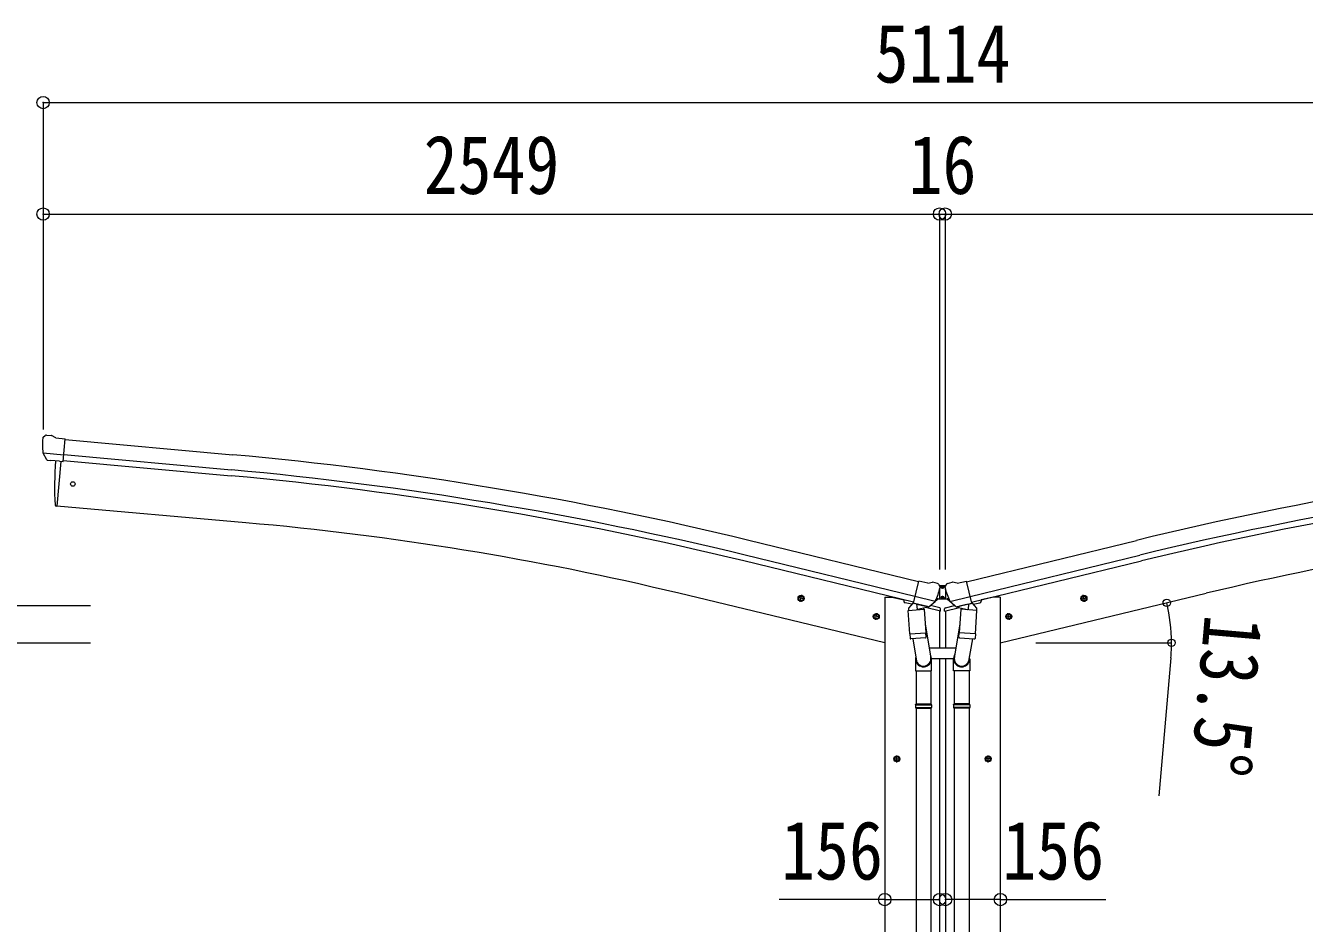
# Model space of a CAD drawing. Units: millimetres at full size. Extents: x -9783 to 33612, y -6828 to 13322.
# Drawn here: x -6949 to -3312, y -1800 to 752 of the extents above; entities that cross this region are included whole.
import ezdxf
from ezdxf.enums import TextEntityAlignment as Align

# ---------------------------------------------------------------- set-up
doc = ezdxf.new("R2010")
doc.units = ezdxf.units.MM
doc.header["$LTSCALE"] = 35
doc.header["$PDMODE"] = 32
doc.header["$PDSIZE"] = 35
for name, color, linetype, lineweight in [('0-1_本体', 4, 'Continuous', 9), ('0-2_部品', 7, 'Continuous', 9), ('0-7_合掌部品', 3, 'Continuous', 9), ('0-A_寸法', 6, 'Continuous', 9)]:
    doc.layers.add(name, color=color, linetype=linetype, lineweight=lineweight)
doc.styles.add('ＭＳ ゴシック', font='')
doc.styles.get('ＭＳ ゴシック').set_extended_font_data('MS Gothic')

msp = doc.modelspace()

# ---------------------------------------------------------------- linework, layer by layer
at = {"layer": '0-1_本体'}
for p, q in [((-6836.5, -424.64), (-6359.18, -467.92)), ((-6840.26, -467.63), (-6363.08, -510.9)), ((-6848.95, -486.62), (-6860.11, -614.23)), ((-6841.73, -484.41), (-6364.59, -527.67)), ((-6322.16, -661.29), (-6860.11, -614.23)), ((-4409.64, -828.85), (-4892.52, -711.37)), ((-4273.05, -828.85), (-3790.17, -711.37)), ((-4419.72, -870.82), (-4902.72, -753.3)), ((-4262.97, -870.82), (-3779.97, -753.3)), ((-4423.65, -887.19), (-4906.7, -769.67)), ((-4259.04, -887.19), (-3775.99, -769.67)), ((-4505.12, -1002.44), (-5090.79, -861.83)), ((-4505.12, -872.44), (-4485.12, -872.44)), ((-4505.12, -872.44), (-4505.12, -4052.44)), ((-4485.12, -872.44), (-4451.61, -880.49)), ((-4197.57, -872.44), (-4231.08, -880.49)), ((-4177.57, -872.44), (-4197.57, -872.44)), ((-4177.57, -1002.44), (-3591.9, -861.83)), ((-4177.57, -872.44), (-4177.57, -4052.44)), ((-4349.62, -912.15), (-4349.62, -1017.56)), ((-4333.07, -912.15), (-4333.07, -1017.56)), ((-4349.62, -1047.56), (-4349.62, -4052.44)), ((-4333.07, -1047.56), (-4333.07, -4052.44))]:
    msp.add_line(p, q, dxfattribs=at)
at = {"layer": '0-1_本体', "color": 6}
for p, q in [((-4505.85, -1732.62), (-4349.85, -1732.62)), ((-4176.84, -1732.62), (-4332.84, -1732.62))]:
    msp.add_line(p, q, dxfattribs=at)
at = {"layer": '0-1_本体'}
for centre, radius, start, end in [((-7263.88, -10457.84), 10030.81, 76.32536, 84.82535), ((-1418.81, -10457.84), 10030.81, 95.17465, 103.67464), ((-7263.88, -10457.84), 9970.81, 76.32536, 84.82535), ((-7263.88, -10457.84), 9987.65, 76.32536, 84.82535), ((-1418.81, -10457.84), 9987.65, 95.17465, 103.67464), ((-1418.81, -10457.84), 9970.81, 95.17465, 103.67464), ((-7055.79, -9046.61), 8417.35, 76.5, 84.99999), ((-1626.9, -9046.61), 8417.35, 95.00001, 103.5)]:
    msp.add_arc(centre, radius, start, end, dxfattribs=at)
at = {"layer": '0-2_部品'}
for p, q in [((-6899.7, -419.69), (-6899.82, -421.03)), ((-6898.64, -417.65), (-6893.15, -413.05)), ((-6889.5, -411.9), (-6875.84, -413.09)), ((-6862.88, -420.25), (-6874.6, -413.48)), ((-6862.88, -420.25), (-6836.31, -422.57)), ((-6841.97, -487.23), (-6836.31, -422.57)), ((-6899.18, -462.54), (-6840.26, -467.69)), ((-6887.93, -482.02), (-6898.86, -463.08)), ((-6885.54, -483.42), (-6877.83, -484.1)), ((-6848.95, -486.62), (-6860.11, -614.23)), ((-6851.93, -486.36), (-6841.97, -487.23)), ((-6860.11, -614.23), (-6862.17, -613.97)), ((-4383.24, -833.11), (-4409.17, -826.89)), ((-4383.24, -833.11), (-4369.98, -830.42)), ((-4355.5, -833.6), (-4368.68, -830.44)), ((-4352.4, -835.85), (-4348.55, -842.15)), ((-4330.29, -835.85), (-4334.14, -842.15)), ((-4327.19, -833.6), (-4314.01, -830.44)), ((-4299.45, -833.11), (-4312.71, -830.42)), ((-4299.45, -833.11), (-4273.52, -826.89)), ((-4750.87, -874.54), (-4745.71, -869.09)), ((-4745.91, -886.01), (-4741.24, -866.56)), ((-4745.71, -869.09), (-4738.41, -870.84)), ((-4738.41, -870.84), (-4736.28, -878.04)), ((-4362.24, -884.73), (-4419.74, -870.93)), ((-4348.18, -844.43), (-4348.46, -845.58)), ((-4334.51, -844.43), (-4334.23, -845.58)), ((-4320.45, -884.73), (-4262.95, -870.93)), ((-3944.28, -870.84), (-3946.41, -878.04)), ((-3936.98, -869.09), (-3944.28, -870.84)), ((-3936.78, -886.01), (-3941.45, -866.56)), ((-3931.82, -874.54), (-3936.98, -869.09)), ((-4733.85, -878.62), (-4753.3, -873.95)), ((-4748.74, -881.73), (-4750.87, -874.54)), ((-4451.61, -880.4), (-4451.61, -883.72)), ((-4428.89, -893.12), (-4447.78, -888.58)), ((-4439.31, -910.29), (-4393.62, -907.1)), ((-4424.9, -888.52), (-4438.21, -903.84)), ((-4438.21, -903.84), (-4437.77, -910.18)), ((-4423.95, -888.46), (-4424.9, -888.52)), ((-4420.87, -890.93), (-4422.4, -890.56)), ((-4384.16, -899.74), (-4420.87, -890.93)), ((-4414.92, -892.75), (-4413.9, -907.36)), ((-4386.71, -901.75), (-4412.52, -908.18)), ((-4395.4, -903.92), (-4395.17, -907.2)), ((-4393.62, -907.1), (-4388.95, -973.93)), ((-4347.06, -912.76), (-4389.76, -902.51)), ((-4381.8, -900.21), (-4389.32, -898.41)), ((-4386, -899.97), (-4385.95, -900.71)), ((-4382.64, -900.11), (-4384.16, -899.74)), ((-4379.09, -899.64), (-4362.71, -885.15)), ((-4349.36, -902.95), (-4375.29, -896.73)), ((-4347.06, -912.76), (-4347.06, -905.87)), ((-4335.63, -912.76), (-4292.93, -902.51)), ((-4335.63, -912.76), (-4335.63, -905.87)), ((-4333.33, -902.95), (-4307.4, -896.73)), ((-4303.6, -899.64), (-4319.98, -885.15)), ((-4300.89, -900.21), (-4293.37, -898.41)), ((-4300.05, -900.11), (-4298.53, -899.74)), ((-4298.53, -899.74), (-4261.82, -890.93)), ((-4296.69, -899.97), (-4296.74, -900.71)), ((-4295.98, -901.75), (-4270.17, -908.18)), ((-4289.07, -907.1), (-4293.74, -973.93)), ((-4243.38, -910.29), (-4289.07, -907.1)), ((-4287.29, -903.92), (-4287.52, -907.2)), ((-4267.77, -892.75), (-4268.79, -907.36)), ((-4261.82, -890.93), (-4260.29, -890.56)), ((-4258.74, -888.46), (-4257.79, -888.52)), ((-4257.79, -888.52), (-4244.48, -903.84)), ((-4253.8, -893.12), (-4234.91, -888.58)), ((-4244.48, -903.84), (-4244.92, -910.18)), ((-4231.08, -880.4), (-4231.08, -883.72)), ((-3948.84, -878.62), (-3929.39, -873.95)), ((-3933.95, -881.73), (-3931.82, -874.54)), ((-4519.93, -929.98), (-4539.38, -925.31)), ((-4536.95, -925.89), (-4531.79, -920.45)), ((-4534.82, -933.09), (-4536.95, -925.89)), ((-4531.99, -937.37), (-4527.32, -917.92)), ((-4531.79, -920.45), (-4524.49, -922.2)), ((-4524.49, -922.2), (-4522.36, -929.4)), ((-4434.64, -977.13), (-4439.31, -910.29)), ((-4248.05, -977.13), (-4243.38, -910.29)), ((-4162.76, -929.98), (-4143.31, -925.31)), ((-4158.2, -922.2), (-4160.33, -929.4)), ((-4150.9, -920.45), (-4158.2, -922.2)), ((-4150.7, -937.37), (-4155.37, -917.92)), ((-4145.74, -925.89), (-4150.9, -920.45)), ((-4147.87, -933.09), (-4145.74, -925.89)), ((-4434.64, -977.13), (-4388.95, -973.93)), ((-4434.63, -977.13), (-4433.74, -989.82)), ((-4390.68, -949.17), (-4374.77, -1045.34)), ((-4388.09, -986.4), (-4388.96, -973.93)), ((-4292.01, -949.17), (-4307.92, -1045.34)), ((-4294.6, -986.4), (-4293.73, -973.93)), ((-4248.05, -977.13), (-4293.74, -973.93)), ((-4248.06, -977.13), (-4248.95, -989.82)), ((-4389.93, -988.54), (-4431.63, -991.45)), ((-4426.2, -991.07), (-4415.47, -1054.66)), ((-4388.49, -987.76), (-4388.48, -987.76)), ((-4294.2, -987.76), (-4294.21, -987.76)), ((-4292.76, -988.54), (-4251.06, -991.45)), ((-4256.49, -991.07), (-4267.22, -1054.66)), ((-4418.62, -1047.84), (-4418.62, -1082.5)), ((-4372.62, -1082.5), (-4372.62, -1048.15)), ((-4310.07, -1082.5), (-4310.07, -1048.15)), ((-4264.07, -1047.84), (-4264.07, -1082.5)), ((-4418.62, -1082.5), (-4372.62, -1082.5)), ((-4416.62, -1082.5), (-4416.62, -1176.5)), ((-4374.62, -1082.5), (-4374.62, -1176.5)), ((-4264.07, -1082.5), (-4310.07, -1082.5)), ((-4308.07, -1082.5), (-4308.07, -1176.5)), ((-4266.07, -1082.5), (-4266.07, -1176.5)), ((-4418.62, -1178.5), (-4417.62, -1176.5)), ((-4418.62, -1178.5), (-4372.62, -1178.5)), ((-4418.62, -1178.5), (-4418.62, -1186.5)), ((-4418.62, -1186.5), (-4372.62, -1186.5)), ((-4418.62, -1186.5), (-4417.62, -1188.5)), ((-4417.62, -1176.5), (-4373.62, -1176.5)), ((-4417.62, -1188.5), (-4373.62, -1188.5)), ((-4416.62, -1188.5), (-4416.62, -2282.68)), ((-4374.62, -1188.5), (-4374.62, -2282.68)), ((-4372.62, -1178.5), (-4373.62, -1176.5)), ((-4310.07, -1178.5), (-4309.07, -1176.5)), ((-4264.07, -1178.5), (-4310.07, -1178.5)), ((-4264.07, -1186.5), (-4310.07, -1186.5)), ((-4265.07, -1176.5), (-4309.07, -1176.5)), ((-4265.07, -1188.5), (-4309.07, -1188.5)), ((-4308.07, -1188.5), (-4308.07, -2282.68)), ((-4266.07, -1188.5), (-4266.07, -2282.68)), ((-4264.07, -1178.5), (-4265.07, -1176.5)), ((-4264.07, -1186.5), (-4265.07, -1188.5)), ((-4264.07, -1178.5), (-4264.07, -1186.5)), ((-4481.12, -1332.56), (-4461.12, -1332.56)), ((-4477.62, -1328.81), (-4471.12, -1325.05)), ((-4471.12, -1342.56), (-4471.12, -1322.56)), ((-4471.12, -1325.05), (-4464.62, -1328.81)), ((-4464.62, -1336.31), (-4471.12, -1340.07)), ((-4464.62, -1328.81), (-4464.62, -1336.31)), ((-4201.57, -1332.56), (-4221.57, -1332.56)), ((-4211.57, -1325.05), (-4218.07, -1328.81)), ((-4218.07, -1328.81), (-4218.07, -1336.31)), ((-4218.07, -1336.31), (-4211.57, -1340.07)), ((-4211.57, -1342.56), (-4211.57, -1322.56)), ((-4205.07, -1328.81), (-4211.57, -1325.05))]:
    msp.add_line(p, q, dxfattribs=at)
for points in [[(-6899.25, -461.9), (-6898.96, -462.89), (-6898.86, -463.08)], [(-6851.93, -486.36), (-6852.21, -486.43), (-6877.58, -484.21), (-6877.83, -484.1)], [(-4414.6, -892.34), (-4424.32, -890), (-4409.17, -826.89)], [(-4268.09, -892.34), (-4258.37, -890), (-4273.52, -826.89)], [(-4736.28, -878.04), (-4741.44, -883.49), (-4748.74, -881.73)], [(-4414.6, -892.34), (-4414.36, -892.49), (-4389.6, -898.44), (-4389.32, -898.41)], [(-4361.97, -884.16), (-4362.55, -885), (-4362.71, -885.15)], [(-4320.72, -884.16), (-4320.14, -885), (-4319.98, -885.15)], [(-4268.09, -892.34), (-4268.33, -892.49), (-4293.09, -898.44), (-4293.37, -898.41)], [(-3946.41, -878.04), (-3941.25, -883.49), (-3933.95, -881.73)], [(-4522.36, -929.4), (-4527.52, -934.84), (-4534.82, -933.09)], [(-4160.33, -929.4), (-4155.17, -934.84), (-4147.87, -933.09)], [(-4372.62, -1178.5), (-4372.62, -1186.5), (-4373.62, -1188.5)], [(-4310.07, -1178.5), (-4310.07, -1186.5), (-4309.07, -1188.5)], [(-4471.12, -1340.07), (-4477.62, -1336.31), (-4477.62, -1328.81)], [(-4211.57, -1340.07), (-4205.07, -1336.31), (-4205.07, -1328.81)]]:
    msp.add_lwpolyline(points, dxfattribs=at)
for centre, radius in [((-6814.42, -550.97), 6.5), ((-4743.57, -876.29), 8.5), ((-4743.57, -876.29), 7.7), ((-4743.57, -876.29), 6.5), ((-3939.11, -876.29), 8.5), ((-3939.11, -876.29), 7.7), ((-3939.11, -876.29), 6.5), ((-4529.65, -927.65), 8.5), ((-4529.65, -927.65), 7.7), ((-4529.65, -927.65), 6.5), ((-4153.04, -927.65), 8.5), ((-4153.04, -927.65), 7.7), ((-4153.04, -927.65), 6.5), ((-4471.12, -1332.56), 8.5), ((-4471.12, -1332.56), 7.7), ((-4471.12, -1332.56), 6.5), ((-4211.57, -1332.56), 8.5), ((-4211.57, -1332.56), 7.7), ((-4211.57, -1332.56), 6.5)]:
    msp.add_circle(centre, radius, dxfattribs=at)
for centre, radius, start, end in [((-6698.19, -438.67), 202.4, 175, 186.5915), ((-6889.94, -416.88), 5, 85.00648, 129.99352), ((-6876.1, -416.08), 3, 60, 85), ((-5966.34, -558.41), 900, 175.35014, 183.36081), ((-6861.8, -611), 3, 183.36081, 263), ((-4369.38, -833.36), 3, 76.5, 101.5), ((-4356.67, -838.47), 5, 31.5, 76.5), ((-4326.02, -838.47), 5, 103.5, 148.5), ((-4313.31, -833.36), 3, 78.5, 103.5), ((-4545.26, -798.33), 202.4, 334.90875, 346.5), ((-4137.43, -798.33), 202.4, 193.5, 205.09125), ((-4446.61, -883.72), 5, 180, 256.5), ((-4422.28, -890.07), 0.5, 221.23754, 256.5), ((-4415.52, -892.83), 0.604, 7.79405, 79.40158), ((-4412.87, -907.21), 1.03, 188.03431, 289.96103), ((-4386.95, -900.78), 1, 284, 4), ((-4385.5, -899.93), 0.5, 76.5, 184), ((-4382.52, -899.62), 0.5, 256.5, 291.76246), ((-4350.06, -905.87), 3, 0, 76.5), ((-4332.63, -905.87), 3, 103.5, 180), ((-4300.17, -899.62), 0.5, 248.23754, 283.5), ((-4297.19, -899.93), 0.5, 356, 103.5), ((-4295.74, -900.78), 1, 176, 256), ((-4269.82, -907.21), 1.03, 250.03897, 351.96569), ((-4267.17, -892.83), 0.604, 100.59842, 172.20595), ((-4260.41, -890.07), 0.5, 283.5, 318.76246), ((-4236.08, -883.72), 5, 283.5, 0), ((-4431.77, -989.46), 2, 190.53157, 274), ((-4390.07, -986.54), 2, 274, 322.59038), ((-4390.03, -986.57), 1.95, 322.52234, 4.95983), ((-4292.66, -986.57), 1.95, 175.04017, 217.47766), ((-4292.62, -986.54), 2, 217.40962, 266), ((-4250.92, -989.46), 2, 266, 349.46843), ((-4402.62, -1048.15), 30, 0, 2.54858), ((-4280.07, -1048.15), 30, 177.45142, 180)]:
    msp.add_arc(centre, radius, start, end, dxfattribs=at)
for centre, major_axis, ratio, start_param, end_param in [((-6896.71, -419.94), (-2.71, -1.31), 0.997474, 4.9606201, 5.7465286), ((-6904.03, -415.64), (15.35, 3.44), 0.101033, 0.3078116, 0.3080427), ((-6885.33, -480.51), (-1.62, -2.54), 0.997631, 5.8041905, 6.6006116), ((-6885.2, -480.32), (3.5, 2.17), 0.650902, 4.0958226, 4.1686332), ((-6885.27, -480.43), (-1.62, -2.54), 0.997631, 0.3902369, 0.4789948), ((-4351.1, -843.72), (1.57, -2.57), 0.99628, 0.7835347, 1.5707963), ((-4331.59, -843.72), (-1.57, -2.57), 0.99628, 4.712389, 5.4996506), ((-4381.1, -897.29), (0.73, -2.92), 0.997631, 5.8041905, 5.8929484), ((-4381.13, -897.16), (-2.63, 3.16), 0.650902, 2.1145521, 2.1873627), ((-4381.08, -897.39), (0.73, -2.92), 0.997631, 5.965759, 6.7621801), ((-4301.61, -897.39), (-0.73, -2.92), 0.997631, 5.8041905, 6.6006116), ((-4301.56, -897.16), (2.63, 3.16), 0.650902, 4.0958226, 4.1686332), ((-4301.59, -897.29), (-0.73, -2.92), 0.997631, 0.3902369, 0.4789948), ((-4395.62, -1047.84), (-23, 0), 0.996195, 6.0000678, 10.0103449), ((-4395.62, -1047.84), (-21, 0), 0.996195, 0.3319459, 3.3482706), ((-4287.07, -1047.84), (23, 0), 0.996195, 2.5560258, 6.5663028), ((-4287.07, -1047.84), (21, 0), 0.996195, 2.9349147, 5.9512394)]:
    msp.add_ellipse(centre, major_axis=major_axis, ratio=ratio, start_param=start_param, end_param=end_param, dxfattribs=at)
at = {"layer": '0-7_合掌部品'}
for p, q in [((-4349.84, -851.14), (-4349.65, -849.38)), ((-4349.84, -851.14), (-4349.84, -874.64)), ((-4348.82, -842.09), (-4348.59, -840.14)), ((-4334.09, -840.14), (-4348.59, -840.14)), ((-4340.08, -844.86), (-4339.24, -844.86)), ((-4333.87, -842.09), (-4334.09, -840.14)), ((-4332.84, -851.14), (-4333.04, -849.38)), ((-4332.84, -851.14), (-4332.84, -874.64)), ((-4375.89, -897.26), (-4354.84, -878.64)), ((-4361.41, -882.44), (-4355.84, -877.52)), ((-4354.84, -877.14), (-4348.39, -877.14)), ((-4327.84, -878.64), (-4354.84, -878.64)), ((-4348.09, -877.64), (-4349.84, -874.64)), ((-4348.09, -877.64), (-4334.59, -877.64)), ((-4340.08, -873.56), (-4339.24, -873.56)), ((-4334.59, -877.64), (-4332.84, -874.64)), ((-4334.3, -877.14), (-4327.84, -877.14)), ((-4306.79, -897.26), (-4327.84, -878.64)), ((-4321.28, -882.44), (-4326.85, -877.52)), ((-4303.09, -1017.56), (-4379.6, -1017.56)), ((-4372.85, -1047.56), (-4309.83, -1047.56))]:
    msp.add_line(p, q, dxfattribs=at)
for points in [[(-4342.6, -844.02), (-4343.44, -844.02), (-4343.44, -844.86), (-4342.6, -844.86)], [(-4342.6, -872.72), (-4343.44, -872.72), (-4343.44, -873.56), (-4342.6, -873.56)], [(-4340.92, -843.18), (-4340.92, -842.34), (-4341.76, -842.34), (-4341.76, -843.18)], [(-4341.76, -845.7), (-4341.76, -846.54), (-4340.92, -846.54), (-4340.92, -845.7)], [(-4340.92, -871.88), (-4340.92, -871.04), (-4341.76, -871.04), (-4341.76, -871.88)], [(-4339.24, -844.86), (-4339.24, -844.02), (-4340.08, -844.02)], [(-4339.24, -873.56), (-4339.24, -872.72), (-4340.08, -872.72)], [(-4341.76, -874.4), (-4341.76, -875.24), (-4340.92, -875.24), (-4340.92, -874.4)]]:
    msp.add_lwpolyline(points, dxfattribs=at)
for centre in [(-4341.34, -844.44), (-4341.34, -873.14)]:
    msp.add_circle(centre, 3.5, dxfattribs=at)
for centre, radius, start, end in [((-4342.6, -843.18), 0.84, 270, 0), ((-4342.6, -845.7), 0.84, 0, 90), ((-4342.6, -871.88), 0.84, 270, 0), ((-4340.08, -843.18), 0.84, 180, 270), ((-4340.08, -845.7), 0.84, 90, 180), ((-4340.08, -871.88), 0.84, 180, 270), ((-4376.89, -896.14), 1.5, 263.94026, 311.5), ((-4354.84, -878.64), 1.5, 90, 131.5), ((-4342.6, -874.4), 0.84, 0, 90), ((-4340.08, -874.4), 0.84, 90, 180), ((-4327.84, -878.64), 1.5, 48.5, 90), ((-4305.8, -896.14), 1.5, 228.5, 276.05974)]:
    msp.add_arc(centre, radius, start, end, dxfattribs=at)
at = {"layer": '0-A_寸法'}
for p, q in [((-6898.75, 533.18), (-6898.75, 216.56)), ((-6898.75, 533.18), (-1784.75, 533.18)), ((-6898.75, 216.56), (-6898.75, -395.67)), ((-6898.75, 216.56), (-4349.75, 216.56)), ((-4349.75, 216.56), (-4349.75, -12.44)), ((-4349.75, 216.56), (-4333.75, 216.56)), ((-4349.75, 216.56), (-4349.75, -793.77)), ((-4333.75, 216.56), (-4333.75, -12.44)), ((-4333.75, 216.56), (-4333.75, -12.44)), ((-4333.75, 216.56), (-1784.75, 216.56)), ((-4333.75, 216.56), (-4333.75, -793.77)), ((-7709.32, -896.04), (-6764.24, -896.04)), ((-7161.35, -1002.44), (-6764.24, -1002.44)), ((-4076.12, -1002.44), (-3689.26, -1002.44)), ((-3692.12, -1044.9), (-3726.48, -1437.4)), ((-4505.85, -1732.62), (-4805.85, -1732.62)), ((-4176.84, -1732.62), (-3876.84, -1732.62))]:
    msp.add_line(p, q, dxfattribs=at)
for centre in [(-3703.71, -888.79), (-3690.26, -1002.44)]:
    msp.add_circle(centre, 10.62, dxfattribs=at)
for start, end in [(0, 13.5), (354.99678, 0)]:
    msp.add_arc((-4177.12, -1002.44), 486.86, start, end, dxfattribs=at)
for p in [(-6898.75, 533.18), (-6898.75, 216.56), (-4349.75, 216.56), (-4333.75, 216.56), (-4505.85, -1732.62), (-4349.85, -1732.62), (-4332.84, -1732.62), (-4176.84, -1732.62)]:
    msp.add_point(p, dxfattribs=at)

# ---------------------------------------------------------------- texts
at = {"layer": '0-A_寸法', "color": 7, "style": 'ＭＳ ゴシック', "width": 0.85}
for s, p in [('5114', (-4534.25, 540.18)), ('2549', (-5816.75, 223.56)), ('16', (-4438, 223.56)), ('156', (-4800.23, -1725.62)), ('156', (-4171.21, -1725.62))]:
    msp.add_text(s, height=166.8, dxfattribs=at).set_placement(p, align=Align.BOTTOM_LEFT)
msp.add_text('13.5°', height=166.8, rotation=264.997, dxfattribs=at).set_placement((-3644.96, -914.77), align=Align.BOTTOM_LEFT)

doc.saveas('drawing.dxf')
